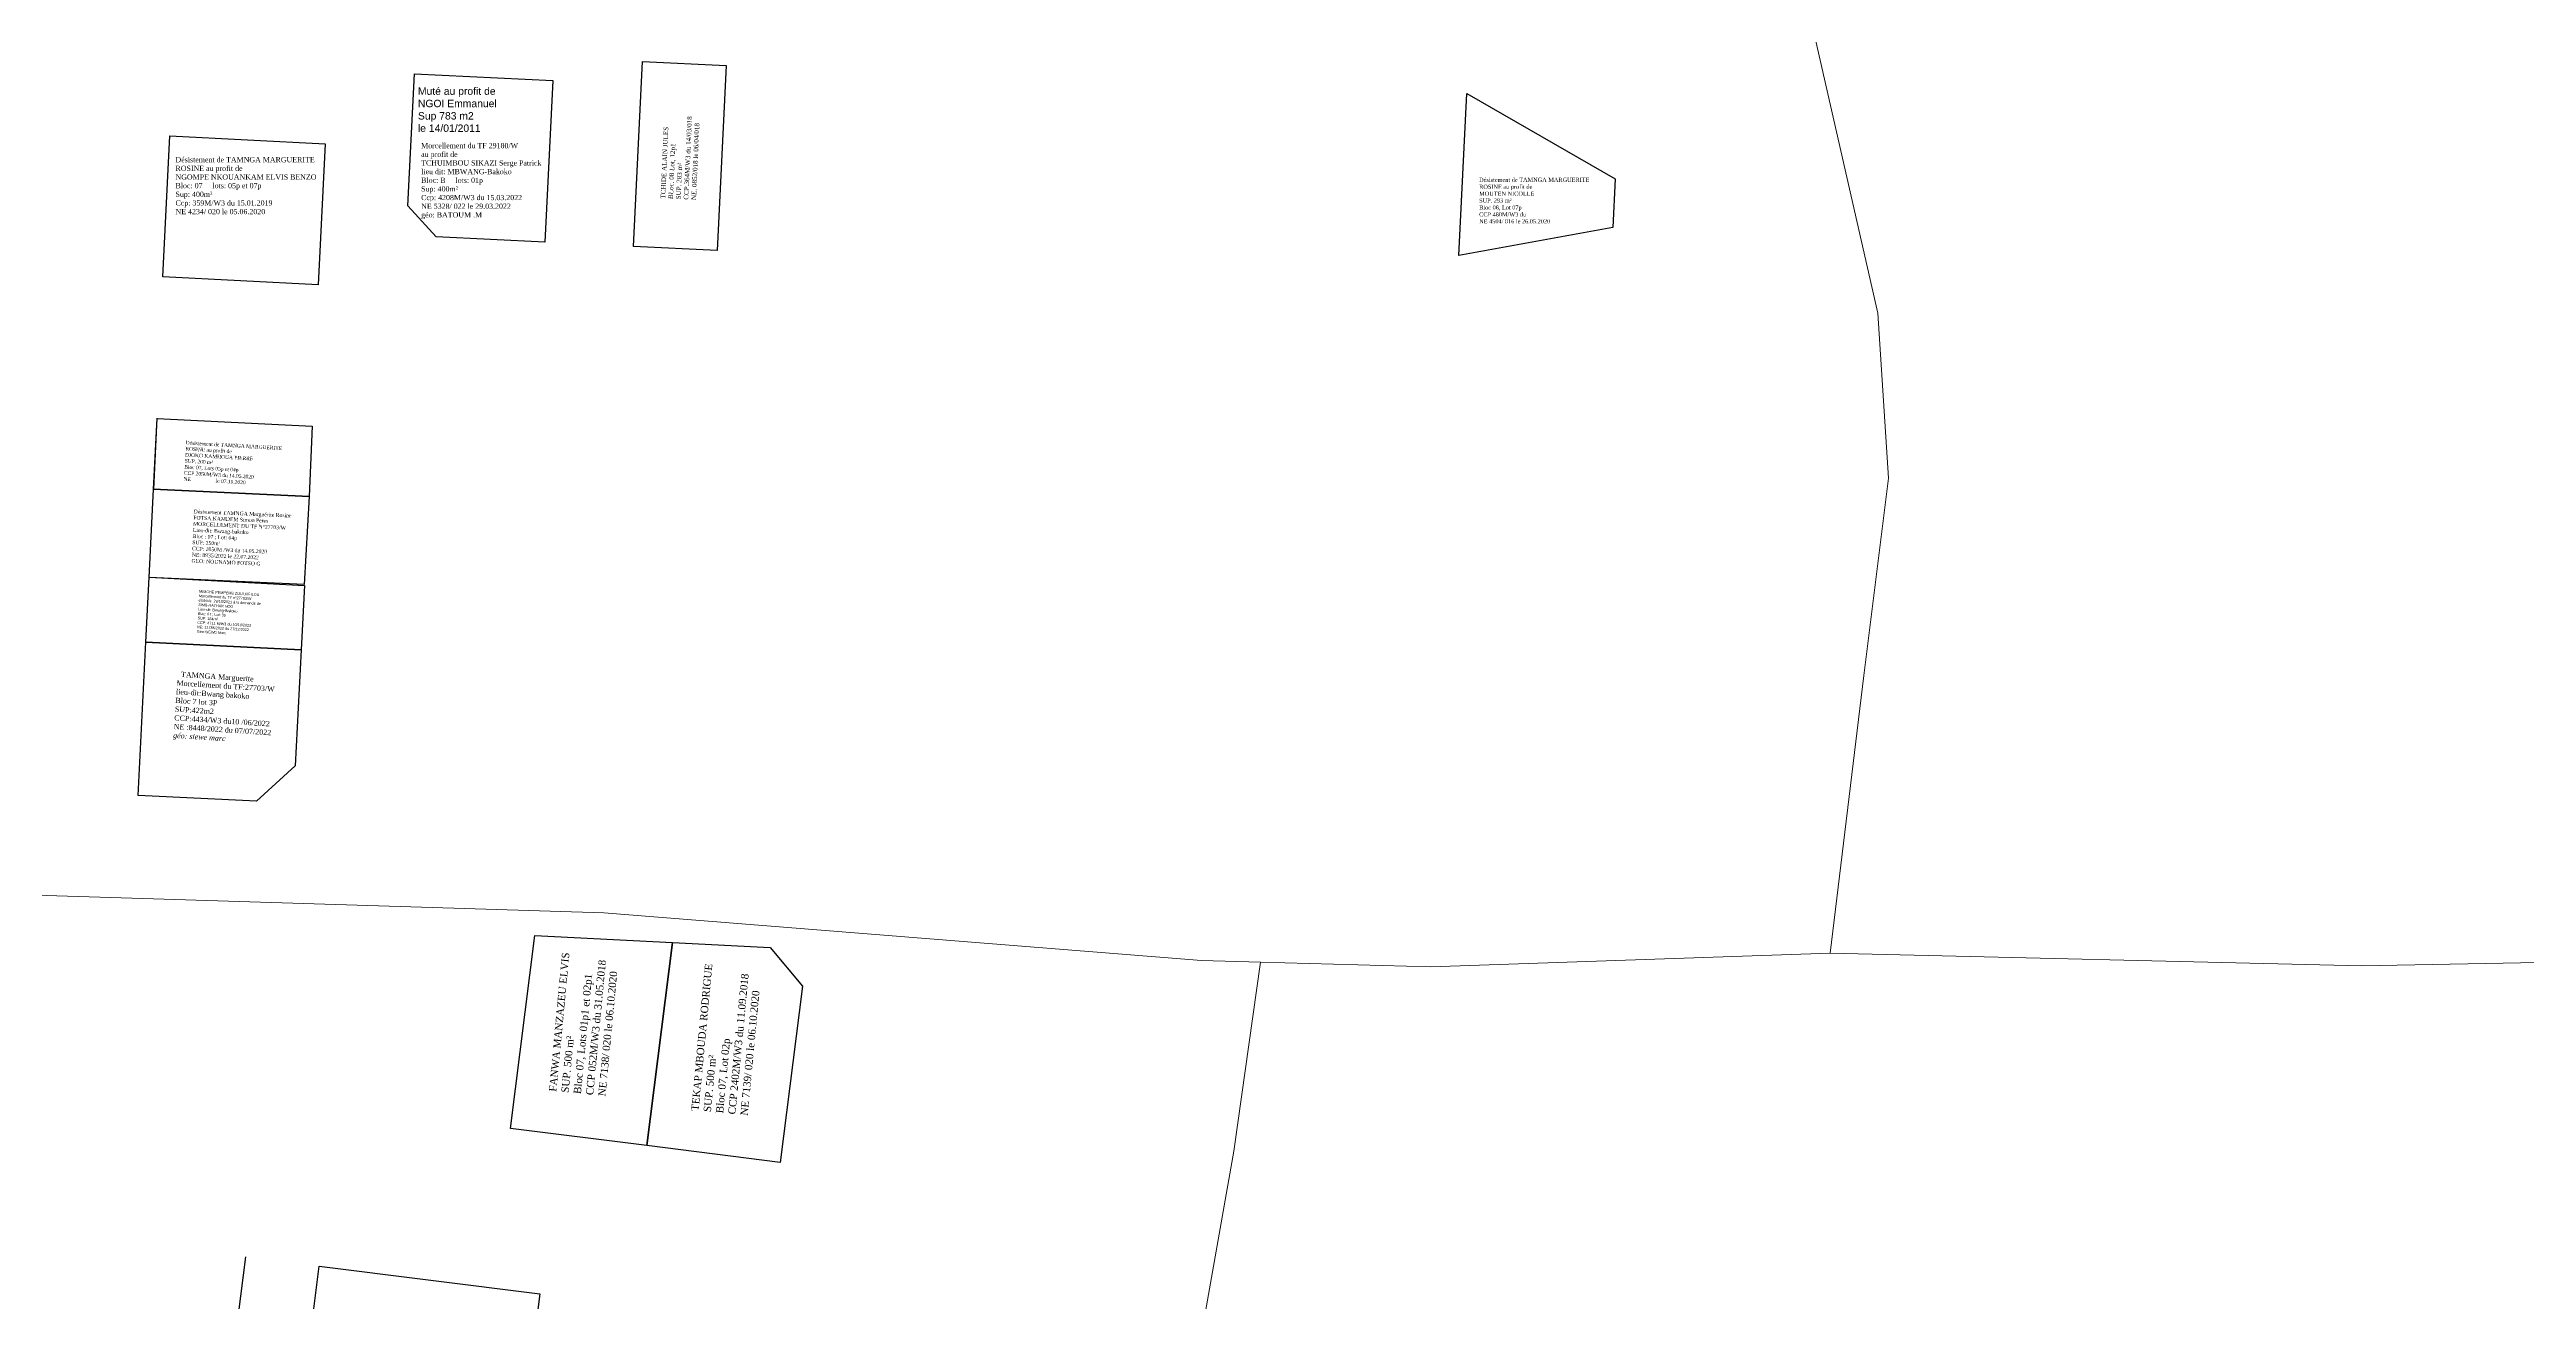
# Model space of a CAD drawing. Header units: millimetres. Extents: x 587399 to 927168, y 438565 to 1444955.
# Drawn here: x 590684.9 to 591019.3, y 440530 to 440698.9 of the extents above; entities that cross this region are included whole.
import ezdxf

# ---------------------------------------------------------------- set-up
doc = ezdxf.new("R2010")
doc.units = ezdxf.units.MM
doc.header["$LTSCALE"] = 2
doc.layers.add('end maj 26 02 2021', color=7, linetype='Continuous')
doc.layers.add('MAJ JAN 2022', color=1, linetype='Continuous')
doc.layers.add('MAJ APRES LE 13.01.2023', color=222, linetype='Continuous', lineweight=30)
doc.layers.add('Roads_others', color=24, linetype='Continuous', lineweight=9)
doc.styles.get("Standard").update_dxf_attribs({"font": 'arial.ttf'})
doc.styles.add('Times 1.0', font='times.ttf', dxfattribs={"width": 0.99, "height": 1})

msp = doc.modelspace()

# ---------------------------------------------------------------- linework, layer by layer
msp.add_line((590696.785, 440420.203), (590711.387, 440535.991))
at = {"color": 160, "lineweight": -3, "flags": 128}
msp.add_lwpolyline([(590734.17, 440695.65), (590752.83, 440694.73)], dxfattribs=at)
msp.add_lwpolyline([(590734.17, 440695.65), (590752.83, 440694.73)], dxfattribs=at)
at = {"flags": 128}
msp.add_lwpolyline([(590721.308, 440534.74), (590751.076, 440531.016), (590748.99, 440514.477), (590719.222, 440518.201)], close=True, dxfattribs=at)
at = {"layer": 'end maj 26 02 2021', "color": 150, "lineweight": -3}
msp.add_line((590699.382, 440649.153), (590698.933, 440639.605), dxfattribs=at)
msp.add_line((590699.382, 440649.153), (590698.933, 440639.605), dxfattribs=at)
at = {"layer": 'end maj 26 02 2021', "color": 150}
msp.add_lwpolyline([(590764.954, 440697.321), (590776.256, 440696.768), (590775.045, 440671.783), (590763.733, 440672.336)], close=True, dxfattribs=at)
msp.add_lwpolyline([(590764.954, 440697.321), (590776.256, 440696.768), (590775.045, 440671.783), (590763.733, 440672.336)], close=True, dxfattribs=at)
at = {"layer": 'end maj 26 02 2021', "color": 150, "lineweight": -3, "flags": 128}
for points in [[(590876.25, 440692.99), (590896.28, 440681.48), (590895.96, 440674.88), (590875.18, 440671.12)], [(590876.25, 440692.99), (590896.28, 440681.48), (590895.96, 440674.88), (590875.18, 440671.12)], [(590701.14, 440687.29), (590722.11, 440686.21), (590721.18, 440667.16), (590700.21, 440668.24)], [(590701.14, 440687.29), (590722.11, 440686.21), (590721.18, 440667.16), (590700.21, 440668.24)], [(590699.407, 440649.152), (590720.377, 440648.11), (590719.929, 440638.595), (590698.933, 440639.605)], [(590699.407, 440649.152), (590720.377, 440648.11), (590719.929, 440638.595), (590698.933, 440639.605)], [(590750.429, 440579.39), (590769.029, 440578.425), (590765.551, 440551.027), (590747.132, 440553.35)], [(590750.429, 440579.39), (590769.029, 440578.425), (590765.551, 440551.027), (590747.132, 440553.35)], [(590769.029, 440578.425), (590782.181, 440577.743), (590786.549, 440572.523), (590783.552, 440548.758), (590765.551, 440551.027)], [(590769.029, 440578.425), (590782.181, 440577.743), (590786.549, 440572.523), (590783.552, 440548.758), (590765.551, 440551.027)]]:
    msp.add_lwpolyline(points, close=True, dxfattribs=at)
at = {"layer": 'MAJ APRES LE 13.01.2023', "color": 0, "flags": 128}
for points in [[(590698.933, 440639.605), (590719.929, 440638.595), (590719.27, 440626.719), (590698.34, 440627.678)], [(590698.342, 440627.71), (590719.312, 440626.617), (590718.881, 440617.92), (590697.904, 440618.935)], [(590697.885, 440618.936), (590718.881, 440617.92), (590718.077, 440602.243), (590712.837, 440597.495), (590696.86, 440598.28)]]:
    msp.add_lwpolyline(points, close=True, dxfattribs=at)
at = {"layer": 'MAJ JAN 2022', "color": 0, "lineweight": -3, "ltscale": 0.0014, "flags": 128}
msp.add_lwpolyline([(590734.17, 440695.65), (590752.83, 440694.74), (590751.76, 440672.93), (590737.09, 440673.65), (590733.29, 440677.84)], close=True, dxfattribs=at)
msp.add_lwpolyline([(590734.17, 440695.65), (590752.83, 440694.74), (590751.76, 440672.93), (590737.09, 440673.65), (590733.29, 440677.84)], close=True, dxfattribs=at)
at = {"layer": 'Roads_others'}
msp.add_line((590925.302, 440576.974), (590997.078, 440575.266), dxfattribs=at)
for points in [[(590925.302, 440576.974), (590929.85, 440614.443), (590933.165, 440641.066), (590931.733, 440663.329), (590921.184, 440709.759), (590907.438, 440767.716), (590887.755, 440823.169), (590885.038, 440830.849), (590869.196, 440887.323), (590849.046, 440942.919), (590845.317, 440952.964), (590841.575, 440965.087), (590827.071, 441025.719), (590825.422, 441043.018), (590826.738, 441069.782), (590828.036, 441104.838), (590827.866, 441119.485), (590827.265, 441131.612), (590826.22, 441144.323), (590821.922, 441190.539), (590821.805, 441229.949), (590820.899, 441248)], [(590120.57, 440610.912), (590126.043, 440611.382), (590137.655, 440611.095), (590152.243, 440611.407), (590171.306, 440609.945), (590198.107, 440608.788), (590210.019, 440609.099), (590229.072, 440607.338), (590244.715, 440606.612), (590270.472, 440606.196), (590296.076, 440603.269), (590314.251, 440602.403), (590410.429, 440599.535), (590506.621, 440594.6), (590528.759, 440593.561), (590604.291, 440587.898), (590661.201, 440585.49), (590759.734, 440582.426), (590840.44, 440576.006), (590848.378, 440575.781), (590871.415, 440575.152), (590925.302, 440576.974)], [(590833.807, 440391.176), (590827.846, 440401.152), (590825.009, 440407.661), (590823.356, 440417.266), (590823.724, 440426.585), (590830.311, 440468.301), (590844.818, 440550.253), (590848.378, 440575.781)], [(590997.078, 440575.266), (591037.599, 440576.025), (591056.361, 440576.342), (591065.887, 440575.611), (591083.022, 440570.299), (591101.191, 440564.259), (591112.506, 440562.347), (591134.844, 440561.087), (591293.566, 440552.169), (591304.139, 440548.189), (591308.61, 440540.356), (591309.663, 440531.193), (591308.797, 440508.408), (591311.34, 440496.881), (591316.111, 440488.307), (591322.522, 440482.841), (591360.96, 440458.327)]]:
    msp.add_lwpolyline(points, dxfattribs=at)

# ---------------------------------------------------------------- texts
at = {"attachment_point": 1}
for s, insert, char_height, width, rotation in [('\\A1;{\\fTimes New Roman|b0|i0|c0|p18;\\C1;Désistement TAMNGA Marguérite Rosine\\P\\C256;FOTSA KAMDEM Simon Peres\\P\\C1;MORCELLEMENT DU TF N°27703/W\\C0;\\PLieu-dit: Bwang-bakoko\\PBloc : 07 ; Lot: 04p\\PSUP: 250m²\\PCCP: 2050M /W3 du 14.05.2020\\PNE: 8935/2022 le 22.07.2022\\P\\C1;GEO: NOUNAMO FOTSO G}', (590704.367, 440636.842), 0.5, 21.77987, 357.54419), ('\\A1;{\\fTimes New Roman|b0|i0|c0|p18;  TAMNGA Marguerite\\P\\C1;Morcellement du TF:27703/W\\C256;\\Plieu-dit:Bwang bakoko\\PBloc 7 lot 3P\\PSUP:422m2\\PCCP:4434/W3 du10 /06/2022 \\PNE :8448/2022 du 07/07/2022 \\P\\fTimes New Roman|b0|i1|c0|p18;\\C1;géo: siewe marc }', (590702.139, 440614.999), 0.70831, 14.21189, 356.34414)]:
    msp.add_mtext(s, dxfattribs=dict(at, insert=insert, char_height=char_height, width=width, rotation=rotation))
at = {"layer": 'end maj 26 02 2021', "linetype": 'ByBlock', "ltscale": 0.0014, "insert": (590734.637, 440693.805), "char_height": 1, "width": 35.91, "attachment_point": 1}
msp.add_mtext('{\\C1;Muté au profit de \\PNGOI Emmanuel\\PSup 783 m2\\Ple 14/01/2011}', dxfattribs=at)
msp.add_mtext('{\\C1;Muté au profit de \\PNGOI Emmanuel\\PSup 783 m2\\Ple 14/01/2011}', dxfattribs=at)
at = {"layer": 'end maj 26 02 2021', "insert": (590767.393, 440678.807), "char_height": 0.625, "attachment_point": 1, "rotation": 87.46697}
msp.add_mtext_dynamic_manual_height_columns('{\\fTimes New Roman|b0|i0|c0|p18;TCHIDE ALAIN JULES\\PBLoc. 08 Lot, 12p1\\PSUP. 283 m²\\PCCP.364M/W3 du 14/03/018\\PNE. 0852/018 le 06/04/018}', width=73.87489, gutter_width=12.5, heights=[22.203], dxfattribs=at)
msp.add_mtext_dynamic_manual_height_columns('{\\fTimes New Roman|b0|i0|c0|p18;TCHIDE ALAIN JULES\\PBLoc. 08 Lot, 12p1\\PSUP. 283 m²\\PCCP.364M/W3 du 14/03/018\\PNE. 0852/018 le 06/04/018}', width=73.87489, gutter_width=12.5, heights=[22.203], dxfattribs=at)
at = {"layer": 'end maj 26 02 2021', "color": 150, "linetype": 'ByBlock', "lineweight": -3, "ltscale": 0.0014, "attachment_point": 1, "style": 'Times 1.0'}
for s, insert, char_height, width in [('{\\W1;\\C1;Désistement de TAMNGA MARGUERITE\\PROSINE au profit de\\C256; \\PNGOMPE NKOUANKAM ELVIS BENZO\\PBloc: 07     lots: 05p et 07p\\PSup: 400m²\\PCcp: 359M/W3 du 15.01.2019\\PNE 4234/ 020 le 05.06.2020}', (590701.902, 440684.401), 0.7, 21.20046), ('{\\W1;\\C1;Désistement de TAMNGA MARGUERITE\\PROSINE au profit de\\C256; \\PNGOMPE NKOUANKAM ELVIS BENZO\\PBloc: 07     lots: 05p et 07p\\PSup: 400m²\\PCcp: 359M/W3 du 15.01.2019\\PNE 4234/ 020 le 05.06.2020}', (590701.902, 440684.401), 0.7, 21.20046), ('{\\W1;\\C1;Morcellement du TF 29180/W\\P\\fTimes New Roman|b0|i0|c186|p18;au profit de\\C256; \\P\\fTimes New Roman|b0|i0|c0|p18;TCHUIMBOU SIKAZI Serge Patrick\\Plieu dit: MBWANG-Bakoko\\P\\fTimes New Roman|b0|i0|c186|p18;Bloc: \\fTimes New Roman|b0|i0|c0|p18;B\\fTimes New Roman|b0|i0|c186|p18;     lots: 0\\fTimes New Roman|b0|i0|c0|p18;1\\fTimes New Roman|b0|i0|c186|p18;p \\PSup: 400m²\\PCcp: \\fTimes New Roman|b0|i0|c0|p18;4208\\fTimes New Roman|b0|i0|c186|p18;M/W3 du 15.0\\fTimes New Roman|b0|i0|c0|p18;3\\fTimes New Roman|b0|i0|c186|p18;.20\\fTimes New Roman|b0|i0|c0|p18;22\\fTimes New Roman|b0|i0|c186|p18;\\PNE \\fTimes New Roman|b0|i0|c0|p18;5328\\fTimes New Roman|b0|i0|c186|p18;/ 02\\fTimes New Roman|b0|i0|c0|p18;2\\fTimes New Roman|b0|i0|c186|p18; le \\fTimes New Roman|b0|i0|c0|p18;29\\fTimes New Roman|b0|i0|c186|p18;.0\\fTimes New Roman|b0|i0|c0|p18;3\\fTimes New Roman|b0|i0|c186|p18;.202\\fTimes New Roman|b0|i0|c0|p18;2\\Pgéo: BATOUM .M}', (590735.069, 440686.296), 0.7, 21.20046), ('{\\W1;\\C1;Morcellement du TF 29180/W\\P\\fTimes New Roman|b0|i0|c186|p18;au profit de\\C256; \\P\\fTimes New Roman|b0|i0|c0|p18;TCHUIMBOU SIKAZI Serge Patrick\\Plieu dit: MBWANG-Bakoko\\P\\fTimes New Roman|b0|i0|c186|p18;Bloc: \\fTimes New Roman|b0|i0|c0|p18;B\\fTimes New Roman|b0|i0|c186|p18;     lots: 0\\fTimes New Roman|b0|i0|c0|p18;1\\fTimes New Roman|b0|i0|c186|p18;p \\PSup: 400m²\\PCcp: \\fTimes New Roman|b0|i0|c0|p18;4208\\fTimes New Roman|b0|i0|c186|p18;M/W3 du 15.0\\fTimes New Roman|b0|i0|c0|p18;3\\fTimes New Roman|b0|i0|c186|p18;.20\\fTimes New Roman|b0|i0|c0|p18;22\\fTimes New Roman|b0|i0|c186|p18;\\PNE \\fTimes New Roman|b0|i0|c0|p18;5328\\fTimes New Roman|b0|i0|c186|p18;/ 02\\fTimes New Roman|b0|i0|c0|p18;2\\fTimes New Roman|b0|i0|c186|p18; le \\fTimes New Roman|b0|i0|c0|p18;29\\fTimes New Roman|b0|i0|c186|p18;.0\\fTimes New Roman|b0|i0|c0|p18;3\\fTimes New Roman|b0|i0|c186|p18;.202\\fTimes New Roman|b0|i0|c0|p18;2\\Pgéo: BATOUM .M}', (590735.069, 440686.296), 0.7, 21.20046), ('{\\C1;Désistement de TAMNGA MARGUERITE\\PROSINE au profit de\\P\\C256;MOUTEN NICOLLE\\PSUP. 293 m²\\PBloc 08, Lot 07p\\PCCP 480M/W3 du 19.11.2018\\PNE 4504/ 016 le 26.05.2020}', (590877.92, 440681.616), 0.56, 28.90226), ('{\\C1;Désistement de TAMNGA MARGUERITE\\PROSINE au profit de\\P\\C256;MOUTEN NICOLLE\\PSUP. 293 m²\\PBloc 08, Lot 07p\\PCCP 480M/W3 du 19.11.2018\\PNE 4504/ 016 le 26.05.2020}', (590877.92, 440681.616), 0.56, 28.90226)]:
    msp.add_mtext(s, dxfattribs=dict(at, insert=insert, char_height=char_height, width=width))
for s, insert, char_height, width, rotation in [('{\\C1;Désistement de TAMNGA MARGUERITE \\PROSINE au profit de\\P\\C256;DJOKO KAMHOUA PIERRE\\PSUP. 200 m²\\PBloc 07, Lots 05p et 04p\\PCCP 2050M/W3 du 14.05.2020\\PNE 7276/ 020 le 07.10.2020}', (590703.302, 440646.125), 0.49, 16.1593, 356.61274), ('{\\C1;Désistement de TAMNGA MARGUERITE \\PROSINE au profit de\\P\\C256;DJOKO KAMHOUA PIERRE\\PSUP. 200 m²\\PBloc 07, Lots 05p et 04p\\PCCP 2050M/W3 du 14.05.2020\\PNE 7276/ 020 le 07.10.2020}', (590703.302, 440646.125), 0.49, 16.1593, 356.61274), ('{\\C0;FANWA MANZAZEU ELVIS\\PSUP. 500 m²\\PBloc 07, Lots 01p1 et 02p1\\PCCP 052M/W3 du 31.05.2018\\PNE 7138/ 020 le 06.10.2020}', (590752.326, 440558.358), 1, 65.08956, 84.59417), ('{\\C0;FANWA MANZAZEU ELVIS\\PSUP. 500 m²\\PBloc 07, Lots 01p1 et 02p1\\PCCP 052M/W3 du 31.05.2018\\PNE 7138/ 020 le 06.10.2020}', (590752.326, 440558.358), 1, 65.08956, 84.59417), ('{\\C0;TEKAP MBOUDA RODRIGUE\\PSUP. 500 m²\\PBloc 07, Lot 02p\\PCCP 2402M/W3 du 11.09.2018\\PNE 7139/ 020 le 06.10.2020}', (590771.527, 440555.758), 1, 65.08956, 84.59417), ('{\\C0;TEKAP MBOUDA RODRIGUE\\PSUP. 500 m²\\PBloc 07, Lot 02p\\PCCP 2402M/W3 du 11.09.2018\\PNE 7139/ 020 le 06.10.2020}', (590771.527, 440555.758), 1, 65.08956, 84.59417)]:
    msp.add_mtext(s, dxfattribs=dict(at, insert=insert, char_height=char_height, width=width, rotation=rotation))
at = {"layer": 'MAJ APRES LE 13.01.2023', "color": 0, "insert": (590705.103, 440625.992), "char_height": 0.36043, "width": 10.12367, "attachment_point": 1, "rotation": 356.77846}
msp.add_mtext('\\A1;MIMCHE PEMPEME ZOULKIFILOU\\PMorcellement du TF n°27703/W\\Pétabli le  29/10/2021 à la demande de\\PSIMB NATHAN NOO \\PLieu-dit: Bwang-Bakoko\\PBloc: 07 ; Lot: 3p\\PSUP: 184m²\\PCCP: 4711 M/W3 du 10/10/2022\\PNE: 11786/2022 du 27/12/2022\\PGeo:SIEWE Marc', dxfattribs=at)

doc.saveas('drawing.dxf')
